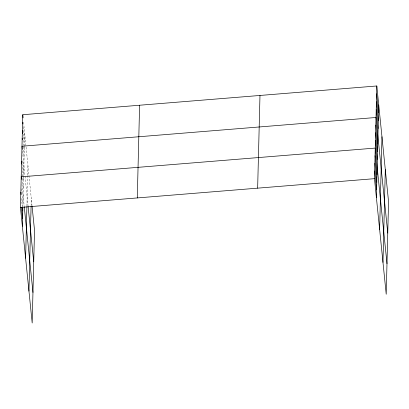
<?xml version="1.0" encoding="UTF-8"?>
<svg xmlns="http://www.w3.org/2000/svg" width="409" height="409" viewBox="0 0 409 409"><rect width="100%" height="100%" fill="white"/><g stroke="black" fill="none" stroke-linecap="round" stroke-linejoin="round"><path stroke-width="0.31" stroke-dasharray="2.04 1.53" d="M22.863 206.535L24.361 146.923M24.376 146.32L24.698 133.59M26.922 205.952L27.679 175.819M27.694 175.21L27.94 165.512M31.099 205.681L31.278 198.406M23.548 122.271L32.03 205.773M23.032 127.005L24.499 141.468M23.022 136.77L23.855 144.944M23.916 145.573L24.3 149.346M23.016 146.534L24.1 157.23M22.5 151.269L28.047 205.885M22.5 160.803L23.712 172.756M22.178 167.194L23.523 180.405M21.989 174.842L23.328 188.053M21.984 184.377L24.197 206.136M21.473 188.881L22.945 203.345M21.473 198.416L22.306 206.591"/><path stroke-width="0.61" d="M32.091 206.387L34.525 230.328L32.193 323.028L20.45 207.419L22.781 114.719L376.807 85.972L388.55 201.581L386.219 294.281L374.475 178.672L376.807 85.972M22.367 226.289L22.848 207.169M25.609 258.212L26.907 206.591M28.952 291.106L31.084 206.284M137.281 197.936L139.607 105.236M257.65 188.16L259.981 95.461M376.392 197.537L378.724 104.837M379.634 229.464L381.965 136.764M382.977 262.353L385.309 169.653M20.45 207.419L374.475 178.672M376.607 93.85L378.524 112.72M376.413 101.729L378.325 120.599M376.214 109.612L378.131 128.477M387.758 233.094L376.014 117.49L21.989 146.238L22.306 149.382M375.82 125.139L377.737 144.004M375.631 132.787L377.548 151.652M375.436 140.43L377.354 159.3M386.991 263.687L375.247 148.078L21.217 176.831L21.473 179.346M375.053 155.727L376.97 174.597M374.859 163.375L376.776 182.245M374.67 171.023L376.587 189.888M22.781 114.719L23.098 117.869M22.582 122.603L22.71 123.861M22.383 130.481L22.705 133.625M22.188 138.36L22.316 139.617M28.114 206.519L33.732 261.847M21.605 161.535L21.861 164.05M24.259 206.749L32.96 292.44M20.833 192.128L21.089 194.643M22.367 207.22L22.751 210.993M21.411 207.322L22.556 218.641"/></g></svg>
